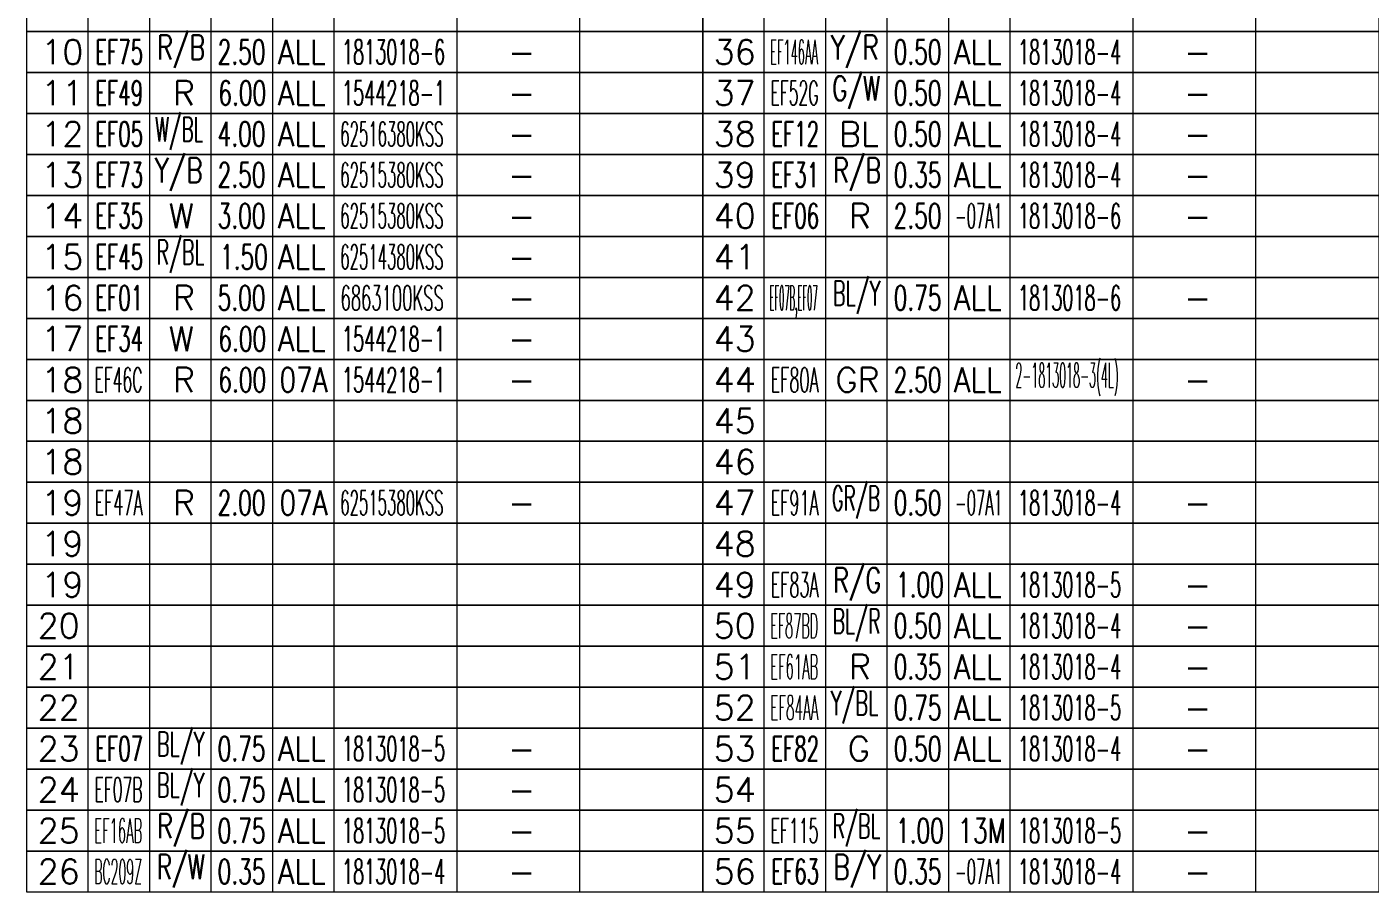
# Model space of a CAD drawing. Header units: inches. Extents: x 47316 to 59086, y 3141 to 11743.
# Drawn here: x 51441.8 to 51605.7, y 10091.8 to 10197.4 of the extents above; entities that cross this region are included whole.
import ezdxf

# ---------------------------------------------------------------- set-up
doc = ezdxf.new("R2010")
doc.units = ezdxf.units.IN
doc.header["$MEASUREMENT"] = 0
doc.styles.get("Standard").update_dxf_attribs({"font": ''})
doc.styles.get('Standard').set_extended_font_data('SimSun')

msp = doc.modelspace()

# ---------------------------------------------------------------- linework, layer by layer
at = {"color": 102, "linetype": 'Continuous', "lineweight": 15}
for p, q in [((51449.26, 10196.81), (51449.26, 10201.81)), ((51456.76, 10196.81), (51456.76, 10201.81)), ((51464.26, 10196.81), (51464.26, 10201.81)), ((51471.76, 10196.81), (51471.76, 10201.81)), ((51479.26, 10196.81), (51479.26, 10201.81)), ((51494.26, 10196.81), (51494.26, 10201.81)), ((51509.26, 10196.81), (51509.26, 10201.81)), ((51531.76, 10196.81), (51531.76, 10201.81)), ((51539.26, 10196.81), (51539.26, 10201.81)), ((51546.76, 10196.81), (51546.76, 10201.81)), ((51554.26, 10196.81), (51554.26, 10201.81)), ((51561.76, 10196.81), (51561.76, 10201.81)), ((51576.76, 10196.81), (51576.76, 10201.81)), ((51591.76, 10196.81), (51591.76, 10201.81)), ((51449.26, 10191.81), (51449.26, 10196.81)), ((51456.76, 10191.81), (51456.76, 10196.81)), ((51464.26, 10191.81), (51464.26, 10196.81)), ((51471.76, 10191.81), (51471.76, 10196.81)), ((51479.26, 10191.81), (51479.26, 10196.81)), ((51494.26, 10191.81), (51494.26, 10196.81)), ((51509.26, 10191.81), (51509.26, 10196.81)), ((51531.76, 10191.81), (51531.76, 10196.81)), ((51539.26, 10191.81), (51539.26, 10196.81)), ((51546.76, 10191.81), (51546.76, 10196.81)), ((51554.26, 10191.81), (51554.26, 10196.81)), ((51561.76, 10191.81), (51561.76, 10196.81)), ((51576.76, 10191.81), (51576.76, 10196.81)), ((51591.76, 10191.81), (51591.76, 10196.81)), ((51449.26, 10186.81), (51449.26, 10191.81)), ((51456.76, 10186.81), (51456.76, 10191.81)), ((51464.26, 10186.81), (51464.26, 10191.81)), ((51471.76, 10186.81), (51471.76, 10191.81)), ((51479.26, 10186.81), (51479.26, 10191.81)), ((51494.26, 10186.81), (51494.26, 10191.81)), ((51509.26, 10186.81), (51509.26, 10191.81)), ((51531.76, 10186.81), (51531.76, 10191.81)), ((51539.26, 10186.81), (51539.26, 10191.81)), ((51546.76, 10186.81), (51546.76, 10191.81)), ((51554.26, 10186.81), (51554.26, 10191.81)), ((51561.76, 10186.81), (51561.76, 10191.81)), ((51576.76, 10186.81), (51576.76, 10191.81)), ((51591.76, 10186.81), (51591.76, 10191.81)), ((51449.26, 10181.81), (51449.26, 10186.81)), ((51456.76, 10181.81), (51456.76, 10186.81)), ((51464.26, 10181.81), (51464.26, 10186.81)), ((51471.76, 10181.81), (51471.76, 10186.81)), ((51479.26, 10181.81), (51479.26, 10186.81)), ((51494.26, 10181.81), (51494.26, 10186.81)), ((51509.26, 10181.81), (51509.26, 10186.81)), ((51531.76, 10181.81), (51531.76, 10186.81)), ((51539.26, 10181.81), (51539.26, 10186.81)), ((51546.76, 10181.81), (51546.76, 10186.81)), ((51554.26, 10181.81), (51554.26, 10186.81)), ((51561.76, 10181.81), (51561.76, 10186.81)), ((51576.76, 10181.81), (51576.76, 10186.81)), ((51591.76, 10181.81), (51591.76, 10186.81)), ((51449.26, 10176.81), (51449.26, 10181.81)), ((51456.76, 10176.81), (51456.76, 10181.81)), ((51464.26, 10176.81), (51464.26, 10181.81)), ((51471.76, 10176.81), (51471.76, 10181.81)), ((51479.26, 10176.81), (51479.26, 10181.81)), ((51494.26, 10176.81), (51494.26, 10181.81)), ((51509.26, 10176.81), (51509.26, 10181.81)), ((51531.76, 10176.81), (51531.76, 10181.81)), ((51539.26, 10176.81), (51539.26, 10181.81)), ((51546.76, 10176.81), (51546.76, 10181.81)), ((51554.26, 10176.81), (51554.26, 10181.81)), ((51561.76, 10176.81), (51561.76, 10181.81)), ((51576.76, 10176.81), (51576.76, 10181.81)), ((51591.76, 10176.81), (51591.76, 10181.81)), ((51449.26, 10171.81), (51449.26, 10176.81)), ((51456.76, 10171.81), (51456.76, 10176.81)), ((51464.26, 10171.81), (51464.26, 10176.81)), ((51471.76, 10171.81), (51471.76, 10176.81)), ((51479.26, 10171.81), (51479.26, 10176.81)), ((51494.26, 10171.81), (51494.26, 10176.81)), ((51509.26, 10171.81), (51509.26, 10176.81)), ((51531.76, 10171.81), (51531.76, 10176.81)), ((51539.26, 10171.81), (51539.26, 10176.81)), ((51546.76, 10171.81), (51546.76, 10176.81)), ((51554.26, 10171.81), (51554.26, 10176.81)), ((51561.76, 10171.81), (51561.76, 10176.81)), ((51576.76, 10171.81), (51576.76, 10176.81)), ((51591.76, 10171.81), (51591.76, 10176.81)), ((51449.26, 10166.81), (51449.26, 10171.81)), ((51456.76, 10166.81), (51456.76, 10171.81)), ((51464.26, 10166.81), (51464.26, 10171.81)), ((51471.76, 10166.81), (51471.76, 10171.81)), ((51479.26, 10166.81), (51479.26, 10171.81)), ((51494.26, 10166.81), (51494.26, 10171.81)), ((51509.26, 10166.81), (51509.26, 10171.81)), ((51531.76, 10166.81), (51531.76, 10171.81)), ((51539.26, 10166.81), (51539.26, 10171.81)), ((51546.76, 10166.81), (51546.76, 10171.81)), ((51554.26, 10166.81), (51554.26, 10171.81)), ((51561.76, 10166.81), (51561.76, 10171.81)), ((51576.76, 10166.81), (51576.76, 10171.81)), ((51591.76, 10166.81), (51591.76, 10171.81)), ((51449.26, 10161.81), (51449.26, 10166.81)), ((51456.76, 10161.81), (51456.76, 10166.81)), ((51464.26, 10161.81), (51464.26, 10166.81)), ((51471.76, 10161.81), (51471.76, 10166.81)), ((51479.26, 10161.81), (51479.26, 10166.81)), ((51494.26, 10161.81), (51494.26, 10166.81)), ((51509.26, 10161.81), (51509.26, 10166.81)), ((51531.76, 10161.81), (51531.76, 10166.81)), ((51539.26, 10161.81), (51539.26, 10166.81)), ((51546.76, 10161.81), (51546.76, 10166.81)), ((51554.26, 10161.81), (51554.26, 10166.81)), ((51561.76, 10161.81), (51561.76, 10166.81)), ((51576.76, 10161.81), (51576.76, 10166.81)), ((51591.76, 10161.81), (51591.76, 10166.81)), ((51449.26, 10156.81), (51449.26, 10161.81)), ((51456.76, 10156.81), (51456.76, 10161.81)), ((51464.26, 10156.81), (51464.26, 10161.81)), ((51471.76, 10156.81), (51471.76, 10161.81)), ((51479.26, 10156.81), (51479.26, 10161.81)), ((51494.26, 10156.81), (51494.26, 10161.81)), ((51509.26, 10156.81), (51509.26, 10161.81)), ((51531.76, 10156.81), (51531.76, 10161.81)), ((51539.26, 10156.81), (51539.26, 10161.81)), ((51546.76, 10156.81), (51546.76, 10161.81)), ((51554.26, 10156.81), (51554.26, 10161.81)), ((51561.76, 10156.81), (51561.76, 10161.81)), ((51576.76, 10156.81), (51576.76, 10161.81)), ((51591.76, 10156.81), (51591.76, 10161.81)), ((51449.26, 10151.81), (51449.26, 10156.81)), ((51456.76, 10151.81), (51456.76, 10156.81)), ((51464.26, 10151.81), (51464.26, 10156.81)), ((51471.76, 10151.81), (51471.76, 10156.81)), ((51479.26, 10151.81), (51479.26, 10156.81)), ((51494.26, 10151.81), (51494.26, 10156.81)), ((51509.26, 10151.81), (51509.26, 10156.81)), ((51531.76, 10151.81), (51531.76, 10156.81)), ((51539.26, 10151.81), (51539.26, 10156.81)), ((51546.76, 10151.81), (51546.76, 10156.81)), ((51554.26, 10151.81), (51554.26, 10156.81)), ((51561.76, 10151.81), (51561.76, 10156.81)), ((51576.76, 10151.81), (51576.76, 10156.81)), ((51591.76, 10151.81), (51591.76, 10156.81)), ((51449.26, 10146.81), (51449.26, 10151.81)), ((51456.76, 10146.81), (51456.76, 10151.81)), ((51464.26, 10146.81), (51464.26, 10151.81)), ((51471.76, 10146.81), (51471.76, 10151.81)), ((51479.26, 10146.81), (51479.26, 10151.81)), ((51494.26, 10146.81), (51494.26, 10151.81)), ((51509.26, 10146.81), (51509.26, 10151.81)), ((51531.76, 10146.81), (51531.76, 10151.81)), ((51539.26, 10146.81), (51539.26, 10151.81)), ((51546.76, 10146.81), (51546.76, 10151.81)), ((51554.26, 10146.81), (51554.26, 10151.81)), ((51561.76, 10146.81), (51561.76, 10151.81)), ((51576.76, 10146.81), (51576.76, 10151.81)), ((51591.76, 10146.81), (51591.76, 10151.81)), ((51449.26, 10141.81), (51449.26, 10146.81)), ((51456.76, 10141.81), (51456.76, 10146.81)), ((51464.26, 10141.81), (51464.26, 10146.81)), ((51471.76, 10141.81), (51471.76, 10146.81)), ((51479.26, 10141.81), (51479.26, 10146.81)), ((51494.26, 10141.81), (51494.26, 10146.81)), ((51509.26, 10141.81), (51509.26, 10146.81)), ((51531.76, 10141.81), (51531.76, 10146.81)), ((51539.26, 10141.81), (51539.26, 10146.81)), ((51546.76, 10141.81), (51546.76, 10146.81)), ((51554.26, 10141.81), (51554.26, 10146.81)), ((51561.76, 10141.81), (51561.76, 10146.81)), ((51576.76, 10141.81), (51576.76, 10146.81)), ((51591.76, 10141.81), (51591.76, 10146.81)), ((51449.26, 10136.81), (51449.26, 10141.81)), ((51456.76, 10136.81), (51456.76, 10141.81)), ((51464.26, 10136.81), (51464.26, 10141.81)), ((51471.76, 10136.81), (51471.76, 10141.81)), ((51479.26, 10136.81), (51479.26, 10141.81)), ((51494.26, 10136.81), (51494.26, 10141.81)), ((51509.26, 10136.81), (51509.26, 10141.81)), ((51531.76, 10136.81), (51531.76, 10141.81)), ((51539.26, 10136.81), (51539.26, 10141.81)), ((51546.76, 10136.81), (51546.76, 10141.81)), ((51554.26, 10136.81), (51554.26, 10141.81)), ((51561.76, 10136.81), (51561.76, 10141.81)), ((51576.76, 10136.81), (51576.76, 10141.81)), ((51591.76, 10136.81), (51591.76, 10141.81)), ((51449.26, 10131.81), (51449.26, 10136.81)), ((51456.76, 10131.81), (51456.76, 10136.81)), ((51464.26, 10131.81), (51464.26, 10136.81)), ((51471.76, 10131.81), (51471.76, 10136.81)), ((51479.26, 10131.81), (51479.26, 10136.81)), ((51494.26, 10131.81), (51494.26, 10136.81)), ((51509.26, 10131.81), (51509.26, 10136.81)), ((51531.76, 10131.81), (51531.76, 10136.81)), ((51539.26, 10131.81), (51539.26, 10136.81)), ((51546.76, 10131.81), (51546.76, 10136.81)), ((51554.26, 10131.81), (51554.26, 10136.81)), ((51561.76, 10131.81), (51561.76, 10136.81)), ((51576.76, 10131.81), (51576.76, 10136.81)), ((51591.76, 10131.81), (51591.76, 10136.81)), ((51449.26, 10126.81), (51449.26, 10131.81)), ((51456.76, 10126.81), (51456.76, 10131.81)), ((51464.26, 10126.81), (51464.26, 10131.81)), ((51471.76, 10126.81), (51471.76, 10131.81)), ((51479.26, 10126.81), (51479.26, 10131.81)), ((51494.26, 10126.81), (51494.26, 10131.81)), ((51509.26, 10126.81), (51509.26, 10131.81)), ((51531.76, 10126.81), (51531.76, 10131.81)), ((51539.26, 10126.81), (51539.26, 10131.81)), ((51546.76, 10126.81), (51546.76, 10131.81)), ((51554.26, 10126.81), (51554.26, 10131.81)), ((51561.76, 10126.81), (51561.76, 10131.81)), ((51576.76, 10126.81), (51576.76, 10131.81)), ((51591.76, 10126.81), (51591.76, 10131.81)), ((51449.26, 10121.81), (51449.26, 10126.81)), ((51456.76, 10121.81), (51456.76, 10126.81)), ((51464.26, 10121.81), (51464.26, 10126.81)), ((51471.76, 10121.81), (51471.76, 10126.81)), ((51479.26, 10121.81), (51479.26, 10126.81)), ((51494.26, 10121.81), (51494.26, 10126.81)), ((51509.26, 10121.81), (51509.26, 10126.81)), ((51531.76, 10121.81), (51531.76, 10126.81)), ((51539.26, 10121.81), (51539.26, 10126.81)), ((51546.76, 10121.81), (51546.76, 10126.81)), ((51554.26, 10121.81), (51554.26, 10126.81)), ((51561.76, 10121.81), (51561.76, 10126.81)), ((51576.76, 10121.81), (51576.76, 10126.81)), ((51591.76, 10121.81), (51591.76, 10126.81)), ((51449.26, 10116.81), (51449.26, 10121.81)), ((51456.76, 10116.81), (51456.76, 10121.81)), ((51464.26, 10116.81), (51464.26, 10121.81)), ((51471.76, 10116.81), (51471.76, 10121.81)), ((51479.26, 10116.81), (51479.26, 10121.81)), ((51494.26, 10116.81), (51494.26, 10121.81)), ((51509.26, 10116.81), (51509.26, 10121.81)), ((51531.76, 10116.81), (51531.76, 10121.81)), ((51539.26, 10116.81), (51539.26, 10121.81)), ((51546.76, 10116.81), (51546.76, 10121.81)), ((51554.26, 10116.81), (51554.26, 10121.81)), ((51561.76, 10116.81), (51561.76, 10121.81)), ((51576.76, 10116.81), (51576.76, 10121.81)), ((51591.76, 10116.81), (51591.76, 10121.81)), ((51449.26, 10111.81), (51449.26, 10116.81)), ((51456.76, 10111.81), (51456.76, 10116.81)), ((51464.26, 10111.81), (51464.26, 10116.81)), ((51471.76, 10111.81), (51471.76, 10116.81)), ((51479.26, 10111.81), (51479.26, 10116.81)), ((51494.26, 10111.81), (51494.26, 10116.81)), ((51509.26, 10111.81), (51509.26, 10116.81)), ((51531.76, 10111.81), (51531.76, 10116.81)), ((51539.26, 10111.81), (51539.26, 10116.81)), ((51546.76, 10111.81), (51546.76, 10116.81)), ((51554.26, 10111.81), (51554.26, 10116.81)), ((51561.76, 10111.81), (51561.76, 10116.81)), ((51576.76, 10111.81), (51576.76, 10116.81)), ((51591.76, 10111.81), (51591.76, 10116.81)), ((51449.26, 10106.81), (51449.26, 10111.81)), ((51456.76, 10106.81), (51456.76, 10111.81)), ((51464.26, 10106.81), (51464.26, 10111.81)), ((51471.76, 10106.81), (51471.76, 10111.81)), ((51479.26, 10106.81), (51479.26, 10111.81)), ((51494.26, 10106.81), (51494.26, 10111.81)), ((51509.26, 10106.81), (51509.26, 10111.81)), ((51531.76, 10106.81), (51531.76, 10111.81)), ((51539.26, 10106.81), (51539.26, 10111.81)), ((51546.76, 10106.81), (51546.76, 10111.81)), ((51554.26, 10106.81), (51554.26, 10111.81)), ((51561.76, 10106.81), (51561.76, 10111.81)), ((51576.76, 10106.81), (51576.76, 10111.81)), ((51591.76, 10106.81), (51591.76, 10111.81)), ((51449.26, 10101.81), (51449.26, 10106.81)), ((51456.76, 10101.81), (51456.76, 10106.81)), ((51464.26, 10101.81), (51464.26, 10106.81)), ((51471.76, 10101.81), (51471.76, 10106.81)), ((51479.26, 10101.81), (51479.26, 10106.81)), ((51494.26, 10101.81), (51494.26, 10106.81)), ((51509.26, 10101.81), (51509.26, 10106.81)), ((51531.76, 10101.81), (51531.76, 10106.81)), ((51539.26, 10101.81), (51539.26, 10106.81)), ((51546.76, 10101.81), (51546.76, 10106.81)), ((51554.26, 10101.81), (51554.26, 10106.81)), ((51561.76, 10101.81), (51561.76, 10106.81)), ((51576.76, 10101.81), (51576.76, 10106.81)), ((51591.76, 10101.81), (51591.76, 10106.81)), ((51449.26, 10096.81), (51449.26, 10101.81)), ((51456.76, 10096.81), (51456.76, 10101.81)), ((51464.26, 10096.81), (51464.26, 10101.81)), ((51471.76, 10096.81), (51471.76, 10101.81)), ((51479.26, 10096.81), (51479.26, 10101.81)), ((51494.26, 10096.81), (51494.26, 10101.81)), ((51509.26, 10096.81), (51509.26, 10101.81)), ((51531.76, 10096.81), (51531.76, 10101.81)), ((51539.26, 10096.81), (51539.26, 10101.81)), ((51546.76, 10096.81), (51546.76, 10101.81)), ((51554.26, 10096.81), (51554.26, 10101.81)), ((51561.76, 10096.81), (51561.76, 10101.81)), ((51576.76, 10096.81), (51576.76, 10101.81)), ((51591.76, 10096.81), (51591.76, 10101.81)), ((51449.26, 10091.81), (51449.26, 10096.81)), ((51456.76, 10091.81), (51456.76, 10096.81)), ((51464.26, 10091.81), (51464.26, 10096.81)), ((51471.76, 10091.81), (51471.76, 10096.81)), ((51479.26, 10091.81), (51479.26, 10096.81)), ((51494.26, 10091.81), (51494.26, 10096.81)), ((51509.26, 10091.81), (51509.26, 10096.81)), ((51531.76, 10091.81), (51531.76, 10096.81)), ((51539.26, 10091.81), (51539.26, 10096.81)), ((51546.76, 10091.81), (51546.76, 10096.81)), ((51554.26, 10091.81), (51554.26, 10096.81)), ((51561.76, 10091.81), (51561.76, 10096.81)), ((51576.76, 10091.81), (51576.76, 10096.81)), ((51591.76, 10091.81), (51591.76, 10096.81))]:
    msp.add_line(p, q, dxfattribs=at)
at = {"color": 0, "linetype": 'Continuous', "lineweight": 15}
for points in [[(51441.76, 10196.81), (51441.76, 10201.81), (51524.26, 10201.81), (51524.26, 10196.81)], [(51524.26, 10196.81), (51524.26, 10201.81), (51606.76, 10201.81), (51606.76, 10196.81)], [(51441.76, 10191.81), (51441.76, 10196.81), (51524.26, 10196.81), (51524.26, 10191.81)], [(51524.26, 10191.81), (51524.26, 10196.81), (51606.76, 10196.81), (51606.76, 10191.81)], [(51441.76, 10186.81), (51441.76, 10191.81), (51524.26, 10191.81), (51524.26, 10186.81)], [(51524.26, 10186.81), (51524.26, 10191.81), (51606.76, 10191.81), (51606.76, 10186.81)], [(51441.76, 10181.81), (51441.76, 10186.81), (51524.26, 10186.81), (51524.26, 10181.81)], [(51524.26, 10181.81), (51524.26, 10186.81), (51606.76, 10186.81), (51606.76, 10181.81)], [(51441.76, 10176.81), (51441.76, 10181.81), (51524.26, 10181.81), (51524.26, 10176.81)], [(51524.26, 10176.81), (51524.26, 10181.81), (51606.76, 10181.81), (51606.76, 10176.81)], [(51441.76, 10171.81), (51441.76, 10176.81), (51524.26, 10176.81), (51524.26, 10171.81)], [(51524.26, 10171.81), (51524.26, 10176.81), (51606.76, 10176.81), (51606.76, 10171.81)], [(51441.76, 10166.81), (51441.76, 10171.81), (51524.26, 10171.81), (51524.26, 10166.81)], [(51524.26, 10166.81), (51524.26, 10171.81), (51606.76, 10171.81), (51606.76, 10166.81)], [(51441.76, 10161.81), (51441.76, 10166.81), (51524.26, 10166.81), (51524.26, 10161.81)], [(51524.26, 10161.81), (51524.26, 10166.81), (51606.76, 10166.81), (51606.76, 10161.81)], [(51441.76, 10156.81), (51441.76, 10161.81), (51524.26, 10161.81), (51524.26, 10156.81)], [(51524.26, 10156.81), (51524.26, 10161.81), (51606.76, 10161.81), (51606.76, 10156.81)], [(51441.76, 10151.81), (51441.76, 10156.81), (51524.26, 10156.81), (51524.26, 10151.81)], [(51524.26, 10151.81), (51524.26, 10156.81), (51606.76, 10156.81), (51606.76, 10151.81)], [(51441.76, 10146.81), (51441.76, 10151.81), (51524.26, 10151.81), (51524.26, 10146.81)], [(51524.26, 10146.81), (51524.26, 10151.81), (51606.76, 10151.81), (51606.76, 10146.81)], [(51441.76, 10141.81), (51441.76, 10146.81), (51524.26, 10146.81), (51524.26, 10141.81)], [(51524.26, 10141.81), (51524.26, 10146.81), (51606.76, 10146.81), (51606.76, 10141.81)], [(51441.76, 10136.81), (51441.76, 10141.81), (51524.26, 10141.81), (51524.26, 10136.81)], [(51524.26, 10136.81), (51524.26, 10141.81), (51606.76, 10141.81), (51606.76, 10136.81)], [(51441.76, 10131.81), (51441.76, 10136.81), (51524.26, 10136.81), (51524.26, 10131.81)], [(51524.26, 10131.81), (51524.26, 10136.81), (51606.76, 10136.81), (51606.76, 10131.81)], [(51441.76, 10126.81), (51441.76, 10131.81), (51524.26, 10131.81), (51524.26, 10126.81)], [(51524.26, 10126.81), (51524.26, 10131.81), (51606.76, 10131.81), (51606.76, 10126.81)], [(51441.76, 10121.81), (51441.76, 10126.81), (51524.26, 10126.81), (51524.26, 10121.81)], [(51524.26, 10121.81), (51524.26, 10126.81), (51606.76, 10126.81), (51606.76, 10121.81)], [(51441.76, 10116.81), (51441.76, 10121.81), (51524.26, 10121.81), (51524.26, 10116.81)], [(51524.26, 10116.81), (51524.26, 10121.81), (51606.76, 10121.81), (51606.76, 10116.81)], [(51441.76, 10111.81), (51441.76, 10116.81), (51524.26, 10116.81), (51524.26, 10111.81)], [(51524.26, 10111.81), (51524.26, 10116.81), (51606.76, 10116.81), (51606.76, 10111.81)], [(51441.76, 10106.81), (51441.76, 10111.81), (51524.26, 10111.81), (51524.26, 10106.81)], [(51524.26, 10106.81), (51524.26, 10111.81), (51606.76, 10111.81), (51606.76, 10106.81)], [(51441.76, 10101.81), (51441.76, 10106.81), (51524.26, 10106.81), (51524.26, 10101.81)], [(51524.26, 10101.81), (51524.26, 10106.81), (51606.76, 10106.81), (51606.76, 10101.81)], [(51441.76, 10096.81), (51441.76, 10101.81), (51524.26, 10101.81), (51524.26, 10096.81)], [(51524.26, 10096.81), (51524.26, 10101.81), (51606.76, 10101.81), (51606.76, 10096.81)], [(51441.76, 10091.81), (51441.76, 10096.81), (51524.26, 10096.81), (51524.26, 10091.81)], [(51524.26, 10091.81), (51524.26, 10096.81), (51606.76, 10096.81), (51606.76, 10091.81)]]:
    msp.add_lwpolyline(points, close=True, dxfattribs=at)

# ---------------------------------------------------------------- texts
at = {"color": 140, "linetype": 'Continuous', "lineweight": 15, "char_height": 3, "attachment_point": 1}
for s, insert, width in [('\\Fromans.shx;\\W0.7109375000;\\T1.0000000000;\\o\\lR/B', (51457.67, 10196.38), 6.5), ('\\Fromans.shx;\\W0.7459016393;\\T1.0000000000;\\o\\lY/R', (51539.87, 10196.38), 6.5), ('\\Fromans.shx;\\W0.8750000000;\\T1.0000000000;\\o\\lALL', (51472.39, 10195.81), 6.5), ('\\Fromans.shx;\\W0.8750000000;\\T1.0000000000;\\o\\lALL', (51554.89, 10195.81), 6.5), ('\\Fromans.shx;\\W1.0000000000;\\T1.0000000000;\\o\\l-', (51500.48, 10195.81), 3.7143), ('\\Fromans.shx;\\W1.0000000000;\\T1.0000000000;\\o\\l-', (51582.98, 10195.81), 3.7143), ('\\Fromans.shx;\\W0.6791044776;\\T1.0000000000;\\o\\lG/W', (51540.05, 10191.38), 6.5), ('\\Fromans.shx;\\W1.0000000000;\\T1.0000000000;\\o\\lR', (51459.58, 10190.81), 3), ('\\Fromans.shx;\\W0.8750000000;\\T1.0000000000;\\o\\lALL', (51472.39, 10190.81), 6.5), ('\\Fromans.shx;\\W0.8750000000;\\T1.0000000000;\\o\\lALL', (51554.89, 10190.81), 6.5), ('\\Fromans.shx;\\W1.0000000000;\\T1.0000000000;\\o\\l-', (51500.48, 10190.81), 3.7143), ('\\Fromans.shx;\\W1.0000000000;\\T1.0000000000;\\o\\l-', (51582.98, 10190.81), 3.7143), ('\\Fromans.shx;\\W0.5416666667;\\T1.0000000000;\\o\\lW/BL', (51457.42, 10186.38), 6.5), ('\\Fromans.shx;\\W0.8750000000;\\T1.0000000000;\\o\\lALL', (51472.39, 10185.81), 6.5), ('\\Fromans.shx;\\W1.0000000000;\\T1.0000000000;\\o\\lBL', (51540.87, 10185.81), 5.4286), ('\\Fromans.shx;\\W0.8750000000;\\T1.0000000000;\\o\\lALL', (51554.89, 10185.81), 6.5), ('\\Fromans.shx;\\W1.0000000000;\\T1.0000000000;\\o\\l-', (51500.48, 10185.81), 3.7143), ('\\Fromans.shx;\\W1.0000000000;\\T1.0000000000;\\o\\l-', (51582.98, 10185.81), 3.7143), ('\\Fromans.shx;\\W0.7459016393;\\T1.0000000000;\\o\\lY/B', (51457.37, 10181.38), 6.5), ('\\Fromans.shx;\\W0.7109375000;\\T1.0000000000;\\o\\lR/B', (51540.17, 10181.38), 6.5), ('\\Fromans.shx;\\W0.8750000000;\\T1.0000000000;\\o\\lALL', (51472.39, 10180.81), 6.5), ('\\Fromans.shx;\\W0.8750000000;\\T1.0000000000;\\o\\lALL', (51554.89, 10180.81), 6.5), ('\\Fromans.shx;\\W1.0000000000;\\T1.0000000000;\\o\\l-', (51500.48, 10180.81), 3.7143), ('\\Fromans.shx;\\W1.0000000000;\\T1.0000000000;\\o\\l-', (51582.98, 10180.81), 3.7143), ('\\Fromans.shx;\\W1.0000000000;\\T1.0000000000;\\o\\lW', (51459.08, 10175.81), 3.4286), ('\\Fromans.shx;\\W0.8750000000;\\T1.0000000000;\\o\\lALL', (51472.39, 10175.81), 6.5), ('\\Fromans.shx;\\W1.0000000000;\\T1.0000000000;\\o\\lR', (51542.08, 10175.81), 3), ('\\Fromans.shx;\\W0.4375000000;\\T1.0000000000;\\o\\l-07A1', (51555.01, 10175.81), 6.5), ('\\Fromans.shx;\\W1.0000000000;\\T1.0000000000;\\o\\l-', (51500.48, 10175.81), 3.7143), ('\\Fromans.shx;\\W1.0000000000;\\T1.0000000000;\\o\\l-', (51582.98, 10175.81), 3.7143), ('\\Fromans.shx;\\W0.5617283951;\\T1.0000000000;\\o\\lR/BL', (51457.58, 10171.38), 6.5), ('\\Fromans.shx;\\W0.8750000000;\\T1.0000000000;\\o\\lALL', (51472.39, 10170.81), 6.5), ('\\Fromans.shx;\\W1.0000000000;\\T1.0000000000;\\o\\l-', (51500.48, 10170.81), 3.7143), ('\\Fromans.shx;\\W1.0000000000;\\T1.0000000000;\\o\\lR', (51459.58, 10165.81), 3), ('\\Fromans.shx;\\W0.8750000000;\\T1.0000000000;\\o\\lALL', (51472.39, 10165.81), 6.5), ('\\Fromans.shx;\\W0.5833333333;\\T1.0000000000;\\o\\lBL/Y', (51540.09, 10166.38), 6.5), ('\\Fromans.shx;\\W0.8750000000;\\T1.0000000000;\\o\\lALL', (51554.89, 10165.81), 6.5), ('\\Fromans.shx;\\W1.0000000000;\\T1.0000000000;\\o\\l-', (51500.48, 10165.81), 3.7143), ('\\Fromans.shx;\\W1.0000000000;\\T1.0000000000;\\o\\l-', (51582.98, 10165.81), 3.7143), ('\\Fromans.shx;\\W1.0000000000;\\T1.0000000000;\\o\\lW', (51459.08, 10160.81), 3.4286), ('\\Fromans.shx;\\W0.8750000000;\\T1.0000000000;\\o\\lALL', (51472.39, 10160.81), 6.5), ('\\Fromans.shx;\\W1.0000000000;\\T1.0000000000;\\o\\l-', (51500.48, 10160.81), 3.7143), ('\\Fromans.shx;\\W1.0000000000;\\T1.0000000000;\\o\\lR', (51459.58, 10155.81), 3), ('\\Fromans.shx;\\W0.7844827586;\\T1.0000000000;\\o\\l07A', (51472.6, 10155.81), 6.5), ('\\Fromans.shx;\\W1.0000000000;\\T1.0000000000;\\o\\lGR', (51540.44, 10155.81), 6), ('\\Fromans.shx;\\W0.8750000000;\\T1.0000000000;\\o\\lALL', (51554.89, 10155.81), 6.5), ('\\Fromans.shx;\\W1.0000000000;\\T1.0000000000;\\o\\l-', (51500.48, 10155.81), 3.7143), ('\\Fromans.shx;\\W1.0000000000;\\T1.0000000000;\\o\\l-', (51582.98, 10155.81), 3.7143), ('\\Fromans.shx;\\W1.0000000000;\\T1.0000000000;\\o\\lR', (51459.58, 10140.81), 3), ('\\Fromans.shx;\\W0.7844827586;\\T1.0000000000;\\o\\l07A', (51472.6, 10140.81), 6.5), ('\\Fromans.shx;\\W0.5352941176;\\T1.0000000000;\\o\\lGR/B', (51539.99, 10141.38), 6.5), ('\\Fromans.shx;\\W0.4375000000;\\T1.0000000000;\\o\\l-07A1', (51555.01, 10140.81), 6.5), ('\\Fromans.shx;\\W1.0000000000;\\T1.0000000000;\\o\\l-', (51500.48, 10140.81), 3.7143), ('\\Fromans.shx;\\W1.0000000000;\\T1.0000000000;\\o\\l-', (51582.98, 10140.81), 3.7143), ('\\Fromans.shx;\\W0.7109375000;\\T1.0000000000;\\o\\lR/G', (51540.17, 10131.38), 6.5), ('\\Fromans.shx;\\W0.8750000000;\\T1.0000000000;\\o\\lALL', (51554.89, 10130.81), 6.5), ('\\Fromans.shx;\\W1.0000000000;\\T1.0000000000;\\o\\l-', (51582.98, 10130.81), 3.7143), ('\\Fromans.shx;\\W0.5617283951;\\T1.0000000000;\\o\\lBL/R', (51540.08, 10126.38), 6.5), ('\\Fromans.shx;\\W0.8750000000;\\T1.0000000000;\\o\\lALL', (51554.89, 10125.81), 6.5), ('\\Fromans.shx;\\W1.0000000000;\\T1.0000000000;\\o\\l-', (51582.98, 10125.81), 3.7143), ('\\Fromans.shx;\\W1.0000000000;\\T1.0000000000;\\o\\lR', (51542.08, 10120.81), 3), ('\\Fromans.shx;\\W0.8750000000;\\T1.0000000000;\\o\\lALL', (51554.89, 10120.81), 6.5), ('\\Fromans.shx;\\W1.0000000000;\\T1.0000000000;\\o\\l-', (51582.98, 10120.81), 3.7143), ('\\Fromans.shx;\\W0.5833333333;\\T1.0000000000;\\o\\lY/BL', (51539.84, 10116.38), 6.5), ('\\Fromans.shx;\\W0.8750000000;\\T1.0000000000;\\o\\lALL', (51554.89, 10115.81), 6.5), ('\\Fromans.shx;\\W1.0000000000;\\T1.0000000000;\\o\\l-', (51582.98, 10115.81), 3.7143), ('\\Fromans.shx;\\W0.5833333333;\\T1.0000000000;\\o\\lBL/Y', (51457.59, 10111.38), 6.5), ('\\Fromans.shx;\\W0.8750000000;\\T1.0000000000;\\o\\lALL', (51472.39, 10110.81), 6.5), ('\\Fromans.shx;\\W1.0000000000;\\T1.0000000000;\\o\\lG', (51541.94, 10110.81), 3), ('\\Fromans.shx;\\W0.8750000000;\\T1.0000000000;\\o\\lALL', (51554.89, 10110.81), 6.5), ('\\Fromans.shx;\\W1.0000000000;\\T1.0000000000;\\o\\l-', (51500.48, 10110.81), 3.7143), ('\\Fromans.shx;\\W1.0000000000;\\T1.0000000000;\\o\\l-', (51582.98, 10110.81), 3.7143), ('\\Fromans.shx;\\W0.5833333333;\\T1.0000000000;\\o\\lBL/Y', (51457.59, 10106.38), 6.5), ('\\Fromans.shx;\\W0.8750000000;\\T1.0000000000;\\o\\lALL', (51472.39, 10105.81), 6.5), ('\\Fromans.shx;\\W1.0000000000;\\T1.0000000000;\\o\\l-', (51500.48, 10105.81), 3.7143), ('\\Fromans.shx;\\W0.7109375000;\\T1.0000000000;\\o\\lR/B', (51457.67, 10101.38), 6.5), ('\\Fromans.shx;\\W0.5617283951;\\T1.0000000000;\\o\\lR/BL', (51540.08, 10101.38), 6.5), ('\\Fromans.shx;\\W0.8750000000;\\T1.0000000000;\\o\\lALL', (51472.39, 10100.81), 6.5), ('\\Fromans.shx;\\W0.7109375000;\\T1.0000000000;\\o\\l13M', (51555.37, 10100.81), 6.5), ('\\Fromans.shx;\\W1.0000000000;\\T1.0000000000;\\o\\l-', (51500.48, 10100.81), 3.7143), ('\\Fromans.shx;\\W1.0000000000;\\T1.0000000000;\\o\\l-', (51582.98, 10100.81), 3.7143), ('\\Fromans.shx;\\W0.6791044776;\\T1.0000000000;\\o\\lR/W', (51457.65, 10096.38), 6.5), ('\\Fromans.shx;\\W0.7459016393;\\T1.0000000000;\\o\\lB/Y', (51540.19, 10096.38), 6.5), ('\\Fromans.shx;\\W0.8750000000;\\T1.0000000000;\\o\\lALL', (51472.39, 10095.81), 6.5), ('\\Fromans.shx;\\W0.4375000000;\\T1.0000000000;\\o\\l-07A1', (51555.01, 10095.81), 6.5), ('\\Fromans.shx;\\W1.0000000000;\\T1.0000000000;\\o\\l-', (51500.48, 10095.81), 3.7143), ('\\Fromans.shx;\\W1.0000000000;\\T1.0000000000;\\o\\l-', (51582.98, 10095.81), 3.7143)]:
    msp.add_mtext(s, dxfattribs=dict(at, insert=insert, width=width))
at = {"color": 7, "linetype": 'Continuous', "lineweight": 15, "char_height": 3, "width": 5.7143, "attachment_point": 1}
for s, insert in [('\\Fromans.shx;\\W1.0000000000;\\T1.0000000000;\\o\\l10', (51443.51, 10195.81)), ('\\Fromans.shx;\\W1.0000000000;\\T1.0000000000;\\o\\l36', (51525.58, 10195.81)), ('\\Fromans.shx;\\W1.0000000000;\\T1.0000000000;\\o\\l11', (51443.51, 10190.81)), ('\\Fromans.shx;\\W1.0000000000;\\T1.0000000000;\\o\\l37', (51525.58, 10190.81)), ('\\Fromans.shx;\\W1.0000000000;\\T1.0000000000;\\o\\l12', (51443.51, 10185.81)), ('\\Fromans.shx;\\W1.0000000000;\\T1.0000000000;\\o\\l38', (51525.58, 10185.81)), ('\\Fromans.shx;\\W1.0000000000;\\T1.0000000000;\\o\\l13', (51443.51, 10180.81)), ('\\Fromans.shx;\\W1.0000000000;\\T1.0000000000;\\o\\l39', (51525.58, 10180.81)), ('\\Fromans.shx;\\W1.0000000000;\\T1.0000000000;\\o\\l14', (51443.51, 10175.81)), ('\\Fromans.shx;\\W1.0000000000;\\T1.0000000000;\\o\\l40', (51525.58, 10175.81)), ('\\Fromans.shx;\\W1.0000000000;\\T1.0000000000;\\o\\l15', (51443.51, 10170.81)), ('\\Fromans.shx;\\W1.0000000000;\\T1.0000000000;\\o\\l41', (51525.58, 10170.81)), ('\\Fromans.shx;\\W1.0000000000;\\T1.0000000000;\\o\\l16', (51443.51, 10165.81)), ('\\Fromans.shx;\\W1.0000000000;\\T1.0000000000;\\o\\l42', (51525.58, 10165.81)), ('\\Fromans.shx;\\W1.0000000000;\\T1.0000000000;\\o\\l17', (51443.51, 10160.81)), ('\\Fromans.shx;\\W1.0000000000;\\T1.0000000000;\\o\\l43', (51525.58, 10160.81)), ('\\Fromans.shx;\\W1.0000000000;\\T1.0000000000;\\o\\l18', (51443.51, 10155.81)), ('\\Fromans.shx;\\W1.0000000000;\\T1.0000000000;\\o\\l44', (51525.58, 10155.81)), ('\\Fromans.shx;\\W1.0000000000;\\T1.0000000000;\\o\\l18', (51443.51, 10150.81)), ('\\Fromans.shx;\\W1.0000000000;\\T1.0000000000;\\o\\l45', (51525.58, 10150.81)), ('\\Fromans.shx;\\W1.0000000000;\\T1.0000000000;\\o\\l18', (51443.51, 10145.81)), ('\\Fromans.shx;\\W1.0000000000;\\T1.0000000000;\\o\\l46', (51525.58, 10145.81)), ('\\Fromans.shx;\\W1.0000000000;\\T1.0000000000;\\o\\l19', (51443.51, 10140.81)), ('\\Fromans.shx;\\W1.0000000000;\\T1.0000000000;\\o\\l47', (51525.58, 10140.81)), ('\\Fromans.shx;\\W1.0000000000;\\T1.0000000000;\\o\\l19', (51443.51, 10135.81)), ('\\Fromans.shx;\\W1.0000000000;\\T1.0000000000;\\o\\l48', (51525.58, 10135.81)), ('\\Fromans.shx;\\W1.0000000000;\\T1.0000000000;\\o\\l19', (51443.51, 10130.81)), ('\\Fromans.shx;\\W1.0000000000;\\T1.0000000000;\\o\\l49', (51525.58, 10130.81)), ('\\Fromans.shx;\\W1.0000000000;\\T1.0000000000;\\o\\l20', (51443.08, 10125.81)), ('\\Fromans.shx;\\W1.0000000000;\\T1.0000000000;\\o\\l50', (51525.58, 10125.81)), ('\\Fromans.shx;\\W1.0000000000;\\T1.0000000000;\\o\\l21', (51443.08, 10120.81)), ('\\Fromans.shx;\\W1.0000000000;\\T1.0000000000;\\o\\l51', (51525.58, 10120.81)), ('\\Fromans.shx;\\W1.0000000000;\\T1.0000000000;\\o\\l22', (51443.08, 10115.81)), ('\\Fromans.shx;\\W1.0000000000;\\T1.0000000000;\\o\\l52', (51525.58, 10115.81)), ('\\Fromans.shx;\\W1.0000000000;\\T1.0000000000;\\o\\l23', (51443.08, 10110.81)), ('\\Fromans.shx;\\W1.0000000000;\\T1.0000000000;\\o\\l53', (51525.58, 10110.81)), ('\\Fromans.shx;\\W1.0000000000;\\T1.0000000000;\\o\\l24', (51443.08, 10105.81)), ('\\Fromans.shx;\\W1.0000000000;\\T1.0000000000;\\o\\l54', (51525.58, 10105.81)), ('\\Fromans.shx;\\W1.0000000000;\\T1.0000000000;\\o\\l25', (51443.08, 10100.81)), ('\\Fromans.shx;\\W1.0000000000;\\T1.0000000000;\\o\\l55', (51525.58, 10100.81)), ('\\Fromans.shx;\\W1.0000000000;\\T1.0000000000;\\o\\l26', (51443.08, 10095.81)), ('\\Fromans.shx;\\W1.0000000000;\\T1.0000000000;\\o\\l56', (51525.58, 10095.81))]:
    msp.add_mtext(s, dxfattribs=dict(at, insert=insert))
at = {"color": 21, "linetype": 'Continuous', "lineweight": 15, "char_height": 3, "attachment_point": 1}
for s, insert, width in [('\\Fromans.shx;\\W0.5909090909;\\T1.0000000000;\\o\\lEF75', (51450.1, 10195.81), 6.5), ('\\Fromans.shx;\\W0.6500000000;\\T1.0000000000;\\o\\l2.50', (51465.04, 10195.81), 6.5), ('\\Fromans.shx;\\W0.5268817204;\\T1.0000000000;\\o\\l1813018-6', (51480.21, 10195.81), 14), ('\\Fromans.shx;\\W0.3421052632;\\T1.0000000000;\\o\\lEF146AA', (51532.46, 10195.81), 6.5), ('\\Fromans.shx;\\W0.6500000000;\\T1.0000000000;\\o\\l0.50', (51547.54, 10195.81), 6.5), ('\\Fromans.shx;\\W0.5268817204;\\T1.0000000000;\\o\\l1813018-4', (51562.71, 10195.81), 14), ('\\Fromans.shx;\\W0.5909090909;\\T1.0000000000;\\o\\lEF49', (51450.1, 10190.81), 6.5), ('\\Fromans.shx;\\W0.6500000000;\\T1.0000000000;\\o\\l6.00', (51465.13, 10190.81), 6.5), ('\\Fromans.shx;\\W0.5268817204;\\T1.0000000000;\\o\\l1544218-1', (51480.21, 10190.81), 14), ('\\Fromans.shx;\\W0.4642857143;\\T1.0000000000;\\o\\lEF52G', (51532.53, 10190.81), 6.5), ('\\Fromans.shx;\\W0.6500000000;\\T1.0000000000;\\o\\l0.50', (51547.54, 10190.81), 6.5), ('\\Fromans.shx;\\W0.5268817204;\\T1.0000000000;\\o\\l1813018-4', (51562.71, 10190.81), 14), ('\\Fromans.shx;\\W0.5909090909;\\T1.0000000000;\\o\\lEF05', (51450.1, 10185.81), 6.5), ('\\Fromans.shx;\\W0.6500000000;\\T1.0000000000;\\o\\l4.00', (51465.04, 10185.81), 6.5), ('\\Fromans.shx;\\W0.4434389140;\\T1.0000000000;\\o\\l62516380KSS', (51480.01, 10185.81), 14), ('\\Fromans.shx;\\W0.5909090909;\\T1.0000000000;\\o\\lEF12', (51532.6, 10185.81), 6.5), ('\\Fromans.shx;\\W0.6500000000;\\T1.0000000000;\\o\\l0.50', (51547.54, 10185.81), 6.5), ('\\Fromans.shx;\\W0.5268817204;\\T1.0000000000;\\o\\l1813018-4', (51562.71, 10185.81), 14), ('\\Fromans.shx;\\W0.5909090909;\\T1.0000000000;\\o\\lEF73', (51450.1, 10180.81), 6.5), ('\\Fromans.shx;\\W0.6500000000;\\T1.0000000000;\\o\\l2.50', (51465.04, 10180.81), 6.5), ('\\Fromans.shx;\\W0.4434389140;\\T1.0000000000;\\o\\l62515380KSS', (51480.01, 10180.81), 14), ('\\Fromans.shx;\\W0.5909090909;\\T1.0000000000;\\o\\lEF31', (51532.6, 10180.81), 6.5), ('\\Fromans.shx;\\W0.6500000000;\\T1.0000000000;\\o\\l0.35', (51547.54, 10180.81), 6.5), ('\\Fromans.shx;\\W0.5268817204;\\T1.0000000000;\\o\\l1813018-4', (51562.71, 10180.81), 14), ('\\Fromans.shx;\\W0.5909090909;\\T1.0000000000;\\o\\lEF35', (51450.1, 10175.81), 6.5), ('\\Fromans.shx;\\W0.6500000000;\\T1.0000000000;\\o\\l3.00', (51465.04, 10175.81), 6.5), ('\\Fromans.shx;\\W0.4434389140;\\T1.0000000000;\\o\\l62515380KSS', (51480.01, 10175.81), 14), ('\\Fromans.shx;\\W0.5909090909;\\T1.0000000000;\\o\\lEF06', (51532.6, 10175.81), 6.5), ('\\Fromans.shx;\\W0.6500000000;\\T1.0000000000;\\o\\l2.50', (51547.54, 10175.81), 6.5), ('\\Fromans.shx;\\W0.5268817204;\\T1.0000000000;\\o\\l1813018-6', (51562.71, 10175.81), 14), ('\\Fromans.shx;\\W0.5909090909;\\T1.0000000000;\\o\\lEF45', (51450.1, 10170.81), 6.5), ('\\Fromans.shx;\\W0.6500000000;\\T1.0000000000;\\o\\l1.50', (51465.32, 10170.81), 6.5), ('\\Fromans.shx;\\W0.4434389140;\\T1.0000000000;\\o\\l62514380KSS', (51480.01, 10170.81), 14), ('\\Fromans.shx;\\W0.5909090909;\\T1.0000000000;\\o\\lEF01', (51450.1, 10165.81), 6.5), ('\\Fromans.shx;\\W0.6500000000;\\T1.0000000000;\\o\\l5.00', (51465.04, 10165.81), 6.5), ('\\Fromans.shx;\\W0.4875621891;\\T1.0000000000;\\o\\l6863100KSS', (51480.04, 10165.81), 14), ('\\Fromans.shx;\\W0.2459459459;\\T1.0000000000;\\o\\lEF07B,EF07', (51532.4, 10165.81), 6.5), ('\\Fromans.shx;\\W0.6500000000;\\T1.0000000000;\\o\\l0.75', (51547.54, 10165.81), 6.5), ('\\Fromans.shx;\\W0.5268817204;\\T1.0000000000;\\o\\l1813018-6', (51562.71, 10165.81), 14), ('\\Fromans.shx;\\W0.5909090909;\\T1.0000000000;\\o\\lEF34', (51450.1, 10160.81), 6.5), ('\\Fromans.shx;\\W0.6500000000;\\T1.0000000000;\\o\\l6.00', (51465.13, 10160.81), 6.5), ('\\Fromans.shx;\\W0.5268817204;\\T1.0000000000;\\o\\l1544218-1', (51480.21, 10160.81), 14), ('\\Fromans.shx;\\W0.4642857143;\\T1.0000000000;\\o\\lEF46C', (51450.03, 10155.81), 6.5), ('\\Fromans.shx;\\W0.6500000000;\\T1.0000000000;\\o\\l6.00', (51465.13, 10155.81), 6.5), ('\\Fromans.shx;\\W0.5268817204;\\T1.0000000000;\\o\\l1544218-1', (51480.21, 10155.81), 14), ('\\Fromans.shx;\\W0.4789473684;\\T1.0000000000;\\o\\lEF80A', (51532.54, 10155.81), 6.5), ('\\Fromans.shx;\\W0.6500000000;\\T1.0000000000;\\o\\l2.50', (51547.54, 10155.81), 6.5), ('\\Fromans.shx;\\W0.3299663300;\\T1.0000000000;\\o\\l2-1813018-3(4L)', (51562.4, 10156.38), 14), ('\\Fromans.shx;\\W0.4789473684;\\T1.0000000000;\\o\\lEF47A', (51450.04, 10140.81), 6.5), ('\\Fromans.shx;\\W0.6500000000;\\T1.0000000000;\\o\\l2.00', (51465.04, 10140.81), 6.5), ('\\Fromans.shx;\\W0.4434389140;\\T1.0000000000;\\o\\l62515380KSS', (51480.01, 10140.81), 14), ('\\Fromans.shx;\\W0.4789473684;\\T1.0000000000;\\o\\lEF91A', (51532.54, 10140.81), 6.5), ('\\Fromans.shx;\\W0.6500000000;\\T1.0000000000;\\o\\l0.50', (51547.54, 10140.81), 6.5), ('\\Fromans.shx;\\W0.5268817204;\\T1.0000000000;\\o\\l1813018-4', (51562.71, 10140.81), 14), ('\\Fromans.shx;\\W0.4789473684;\\T1.0000000000;\\o\\lEF83A', (51532.54, 10130.81), 6.5), ('\\Fromans.shx;\\W0.6500000000;\\T1.0000000000;\\o\\l1.00', (51547.82, 10130.81), 6.5), ('\\Fromans.shx;\\W0.5268817204;\\T1.0000000000;\\o\\l1813018-5', (51562.71, 10130.81), 14), ('\\Fromans.shx;\\W0.3823529412;\\T1.0000000000;\\o\\lEF87BD', (51532.48, 10125.81), 6.5), ('\\Fromans.shx;\\W0.6500000000;\\T1.0000000000;\\o\\l0.50', (51547.54, 10125.81), 6.5), ('\\Fromans.shx;\\W0.5268817204;\\T1.0000000000;\\o\\l1813018-4', (51562.71, 10125.81), 14), ('\\Fromans.shx;\\W0.3922413793;\\T1.0000000000;\\o\\lEF61AB', (51532.49, 10120.81), 6.5), ('\\Fromans.shx;\\W0.6500000000;\\T1.0000000000;\\o\\l0.35', (51547.54, 10120.81), 6.5), ('\\Fromans.shx;\\W0.5268817204;\\T1.0000000000;\\o\\l1813018-4', (51562.71, 10120.81), 14), ('\\Fromans.shx;\\W0.4026548673;\\T1.0000000000;\\o\\lEF84AA', (51532.49, 10115.81), 6.5), ('\\Fromans.shx;\\W0.6500000000;\\T1.0000000000;\\o\\l0.75', (51547.54, 10115.81), 6.5), ('\\Fromans.shx;\\W0.5268817204;\\T1.0000000000;\\o\\l1813018-5', (51562.71, 10115.81), 14), ('\\Fromans.shx;\\W0.5909090909;\\T1.0000000000;\\o\\lEF07', (51450.1, 10110.81), 6.5), ('\\Fromans.shx;\\W0.6500000000;\\T1.0000000000;\\o\\l0.75', (51465.04, 10110.81), 6.5), ('\\Fromans.shx;\\W0.5268817204;\\T1.0000000000;\\o\\l1813018-5', (51480.21, 10110.81), 14), ('\\Fromans.shx;\\W0.5909090909;\\T1.0000000000;\\o\\lEF82', (51532.6, 10110.81), 6.5), ('\\Fromans.shx;\\W0.6500000000;\\T1.0000000000;\\o\\l0.50', (51547.54, 10110.81), 6.5), ('\\Fromans.shx;\\W0.5268817204;\\T1.0000000000;\\o\\l1813018-4', (51562.71, 10110.81), 14), ('\\Fromans.shx;\\W0.4642857143;\\T1.0000000000;\\o\\lEF07B', (51450.03, 10105.81), 6.5), ('\\Fromans.shx;\\W0.6500000000;\\T1.0000000000;\\o\\l0.75', (51465.04, 10105.81), 6.5), ('\\Fromans.shx;\\W0.5268817204;\\T1.0000000000;\\o\\l1813018-5', (51480.21, 10105.81), 14), ('\\Fromans.shx;\\W0.3922413793;\\T1.0000000000;\\o\\lEF16AB', (51449.99, 10100.81), 6.5), ('\\Fromans.shx;\\W0.6500000000;\\T1.0000000000;\\o\\l0.75', (51465.04, 10100.81), 6.5), ('\\Fromans.shx;\\W0.5268817204;\\T1.0000000000;\\o\\l1813018-5', (51480.21, 10100.81), 14), ('\\Fromans.shx;\\W0.4690721649;\\T1.0000000000;\\o\\lEF115', (51532.53, 10100.81), 6.5), ('\\Fromans.shx;\\W0.6500000000;\\T1.0000000000;\\o\\l1.00', (51547.82, 10100.81), 6.5), ('\\Fromans.shx;\\W0.5268817204;\\T1.0000000000;\\o\\l1813018-5', (51562.71, 10100.81), 14), ('\\Fromans.shx;\\W0.3729508197;\\T1.0000000000;\\o\\lBC209Z', (51449.97, 10095.81), 6.5), ('\\Fromans.shx;\\W0.6500000000;\\T1.0000000000;\\o\\l0.35', (51465.04, 10095.81), 6.5), ('\\Fromans.shx;\\W0.5268817204;\\T1.0000000000;\\o\\l1813018-4', (51480.21, 10095.81), 14), ('\\Fromans.shx;\\W0.5909090909;\\T1.0000000000;\\o\\lEF63', (51532.6, 10095.81), 6.5), ('\\Fromans.shx;\\W0.6500000000;\\T1.0000000000;\\o\\l0.35', (51547.54, 10095.81), 6.5), ('\\Fromans.shx;\\W0.5268817204;\\T1.0000000000;\\o\\l1813018-4', (51562.71, 10095.81), 14)]:
    msp.add_mtext(s, dxfattribs=dict(at, insert=insert, width=width))

doc.saveas('drawing.dxf')
